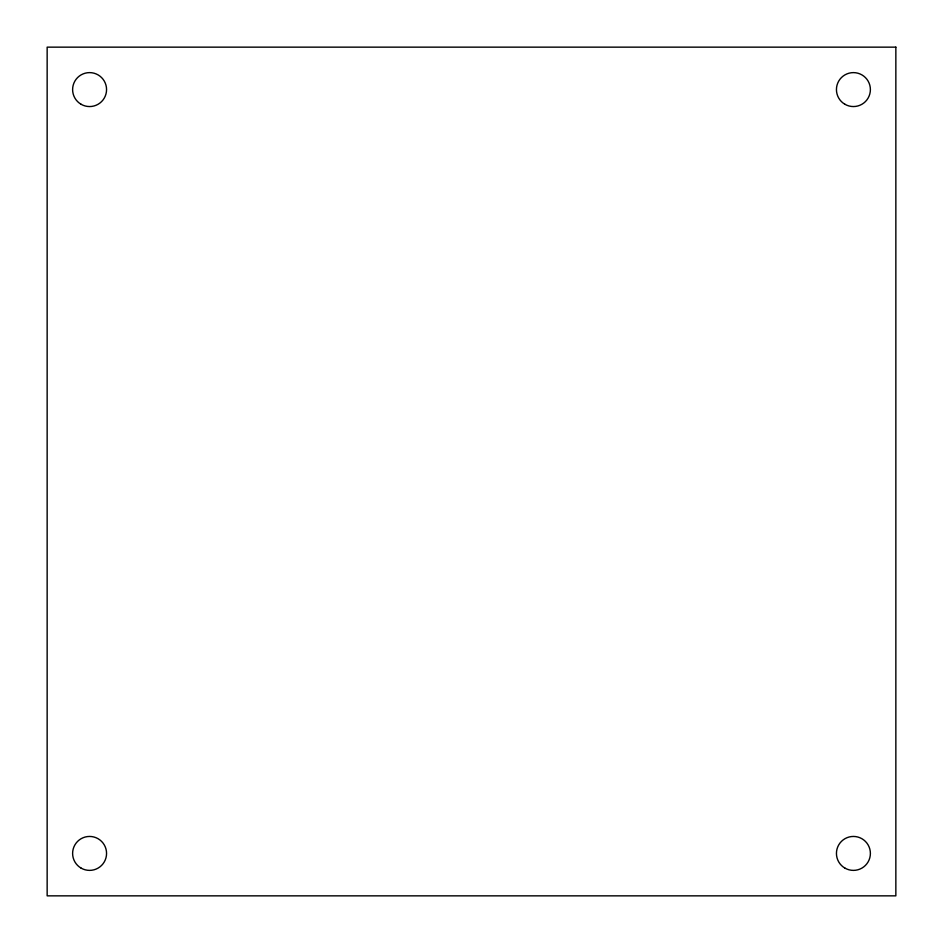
<?xml version="1.0" encoding="UTF-8"?>
<svg xmlns="http://www.w3.org/2000/svg" width="943" height="943" viewBox="0 0 943 943"><rect width="100%" height="100%" fill="white"/><g stroke="black" fill="none" stroke-linecap="round" stroke-linejoin="round"><path stroke-width="1.41" d="M895.85 47.15L47.15 47.15L47.15 895.85L895.85 895.85L895.85 47.15M844.928 104.284A16.974 16.974 0 0 0 870.389 89.585A16.974 16.974 0 0 0 844.928 74.886A16.974 16.974 0 0 0 844.928 104.284M844.928 868.114A16.974 16.974 0 0 0 870.389 853.415A16.974 16.974 0 0 0 844.928 838.716A16.974 16.974 0 0 0 844.928 868.114M81.098 868.114A16.974 16.974 0 0 0 106.559 853.415A16.974 16.974 0 0 0 81.098 838.716A16.974 16.974 0 0 0 81.098 868.114M81.098 104.284A16.974 16.974 0 0 0 106.559 89.585A16.974 16.974 0 0 0 81.098 74.886A16.974 16.974 0 0 0 81.098 104.284"/></g></svg>
